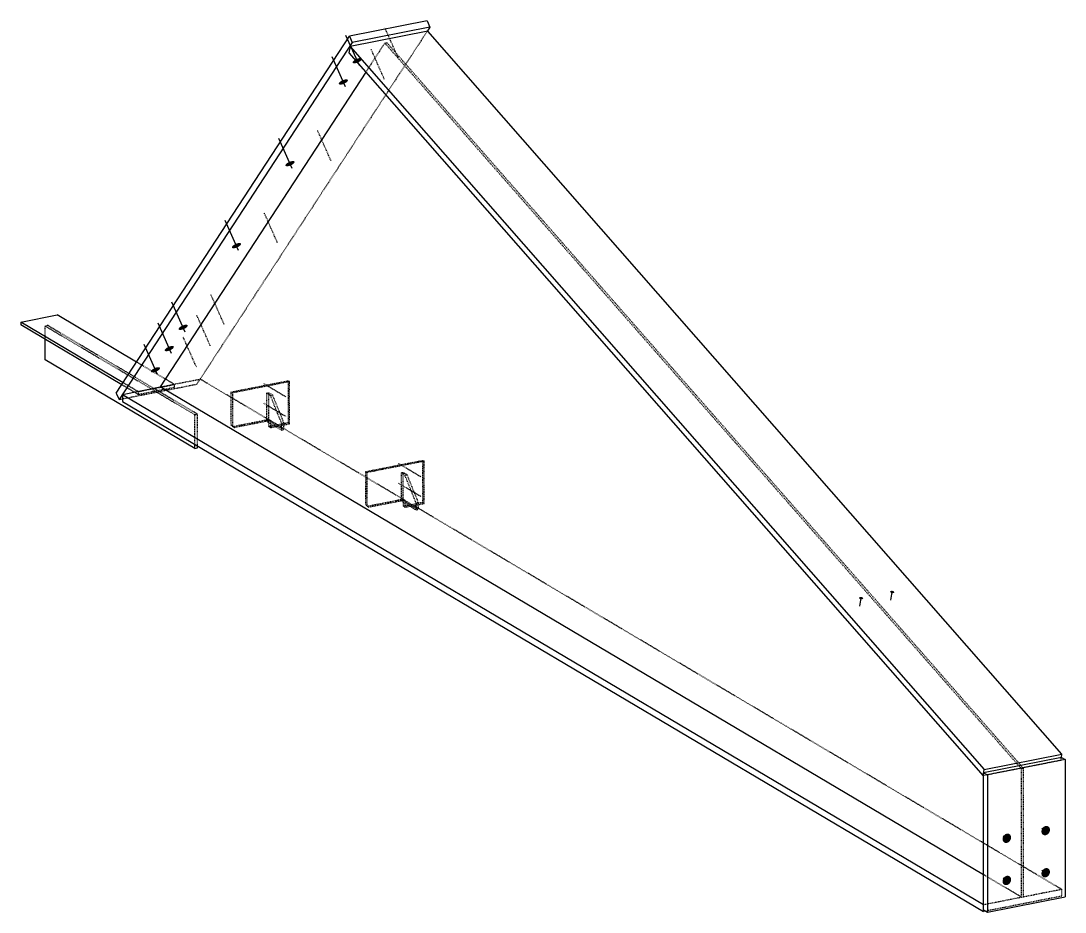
# Model space of a CAD drawing. Header units: millimetres. Extents: x 13 to 48750, y 16 to 3079.
# Drawn here: x 9257 to 12748, y 100 to 3079 of the extents above; entities that cross this region are included whole.
import ezdxf

# ---------------------------------------------------------------- set-up
doc = ezdxf.new("R2010")
doc.units = ezdxf.units.MM
doc.linetypes.add('DXK_LINE_DOT2', pattern=[3.9198, 1.9599, -1.9599])
doc.layers.add('STÅL', color=7, linetype='Continuous')

msp = doc.modelspace()

# ---------------------------------------------------------------- hatches: boundary and pattern name
at = {"layer": 'STÅL', "linetype": 'Continuous'}
for points in [[(10379.1, 2951.9), (10382.3, 2953.1), (10385.5, 2954.1), (10388.5, 2954.7), (10391.2, 2954.9), (10393.5, 2954.8), (10395.2, 2954.2), (10396.4, 2953.4), (10397, 2952.1), (10396.8, 2950.7), (10396, 2949), (10394.6, 2947.2), (10392.6, 2945.4), (10390.2, 2943.5), (10387.3, 2941.8), (10384.2, 2940.3), (10381.1, 2939.1), (10377.9, 2938.1), (10374.9, 2937.5), (10372.2, 2937.3), (10369.9, 2937.4), (10368.1, 2938), (10367, 2938.8), (10366.4, 2940), (10366.6, 2941.5), (10367.3, 2943.2), (10368.8, 2945), (10370.7, 2946.8), (10373.2, 2948.7), (10376, 2950.4)], [(10332.7, 2880.8), (10335.9, 2882.1), (10339.1, 2883), (10342.1, 2883.6), (10344.8, 2883.9), (10347.1, 2883.7), (10348.9, 2883.2), (10350, 2882.3), (10350.6, 2881.1), (10350.4, 2879.6), (10349.6, 2877.9), (10348.2, 2876.2), (10346.2, 2874.3), (10343.8, 2872.5), (10340.9, 2870.8), (10337.9, 2869.3), (10334.7, 2868), (10331.5, 2867), (10328.5, 2866.4), (10325.8, 2866.2), (10323.5, 2866.4), (10321.8, 2866.9), (10320.6, 2867.8), (10320, 2869), (10320.2, 2870.5), (10321, 2872.1), (10322.4, 2873.9), (10324.4, 2875.8), (10326.8, 2877.6), (10329.7, 2879.3)], [(10154.5, 2607.8), (10157.7, 2609), (10160.9, 2610), (10163.9, 2610.6), (10166.6, 2610.8), (10168.8, 2610.7), (10170.6, 2610.1), (10171.8, 2609.3), (10172.3, 2608), (10172.2, 2606.6), (10171.4, 2604.9), (10170, 2603.1), (10168, 2601.3), (10165.5, 2599.4), (10162.7, 2597.7), (10159.6, 2596.2), (10156.4, 2595), (10153.3, 2594), (10150.3, 2593.4), (10147.6, 2593.2), (10145.3, 2593.3), (10143.5, 2593.9), (10142.3, 2594.7), (10141.8, 2595.9), (10141.9, 2597.4), (10142.7, 2599.1), (10144.1, 2600.9), (10146.1, 2602.7), (10148.6, 2604.6), (10151.4, 2606.3)], [(9975.6, 2333.7), (9978.8, 2335), (9981.9, 2335.9), (9984.9, 2336.5), (9987.6, 2336.8), (9989.9, 2336.6), (9991.7, 2336.1), (9992.9, 2335.2), (9993.4, 2334), (9993.3, 2332.5), (9992.5, 2330.8), (9991.1, 2329), (9989.1, 2327.2), (9986.6, 2325.4), (9983.8, 2323.7), (9980.7, 2322.2), (9977.5, 2320.9), (9974.4, 2319.9), (9971.4, 2319.3), (9968.7, 2319.1), (9966.4, 2319.3), (9964.6, 2319.8), (9963.4, 2320.7), (9962.9, 2321.9), (9963, 2323.4), (9963.8, 2325), (9965.2, 2326.8), (9967.2, 2328.7), (9969.7, 2330.5), (9972.5, 2332.2)], [(9797.3, 2060.7), (9800.5, 2061.9), (9803.7, 2062.9), (9806.7, 2063.5), (9809.4, 2063.7), (9811.7, 2063.6), (9813.5, 2063), (9814.6, 2062.1), (9815.2, 2060.9), (9815, 2059.5), (9814.3, 2057.8), (9812.8, 2056), (9810.8, 2054.1), (9808.4, 2052.3), (9805.5, 2050.6), (9802.5, 2049.1), (9799.3, 2047.9), (9796.1, 2046.9), (9793.1, 2046.3), (9790.4, 2046.1), (9788.1, 2046.2), (9786.4, 2046.7), (9785.2, 2047.6), (9784.6, 2048.8), (9784.8, 2050.3), (9785.6, 2052), (9787, 2053.8), (9789, 2055.6), (9791.4, 2057.4), (9794.3, 2059.1)], [(9751, 1989.6), (9754.2, 1990.9), (9757.3, 1991.8), (9760.3, 1992.4), (9763, 1992.7), (9765.3, 1992.5), (9767.1, 1992), (9768.3, 1991.1), (9768.8, 1989.9), (9768.7, 1988.4), (9767.9, 1986.7), (9766.4, 1984.9), (9764.5, 1983.1), (9762, 1981.3), (9759.2, 1979.6), (9756.1, 1978.1), (9752.9, 1976.8), (9749.7, 1975.8), (9746.7, 1975.2), (9744, 1975), (9741.7, 1975.2), (9740, 1975.7), (9738.8, 1976.6), (9738.3, 1977.8), (9738.4, 1979.3), (9739.2, 1980.9), (9740.6, 1982.7), (9742.6, 1984.6), (9745, 1986.4), (9747.9, 1988.1)], [(9704.6, 1918.6), (9707.8, 1919.8), (9710.9, 1920.8), (9713.9, 1921.4), (9716.6, 1921.6), (9718.9, 1921.5), (9720.7, 1920.9), (9721.9, 1920), (9722.4, 1918.8), (9722.3, 1917.4), (9721.5, 1915.7), (9720.1, 1913.9), (9718.1, 1912), (9715.6, 1910.2), (9712.8, 1908.5), (9709.7, 1907), (9706.5, 1905.7), (9703.3, 1904.8), (9700.3, 1904.2), (9697.6, 1903.9), (9695.4, 1904.1), (9693.6, 1904.6), (9692.4, 1905.5), (9691.9, 1906.7), (9692, 1908.2), (9692.8, 1909.9), (9694.2, 1911.7), (9696.2, 1913.5), (9698.7, 1915.3), (9701.5, 1917)], [(12065.5, 1145.8), (12064, 1146.1), (12062.7, 1146.6), (12061.5, 1147.2), (12060.6, 1147.9), (12059.8, 1148.7), (12059.4, 1149.6), (12059.2, 1150.4), (12059.3, 1151.2), (12059.8, 1151.9), (12060.5, 1152.6), (12061.4, 1153.1), (12062.6, 1153.4), (12063.9, 1153.6), (12065.3, 1153.6), (12066.8, 1153.5), (12068.2, 1153.1), (12069.5, 1152.6), (12070.7, 1152), (12071.7, 1151.3), (12072.4, 1150.5), (12072.9, 1149.7), (12073, 1148.8), (12072.9, 1148), (12072.5, 1147.3), (12071.8, 1146.7), (12070.8, 1146.2), (12069.6, 1145.8), (12068.3, 1145.6), (12066.9, 1145.6)], [(12169.4, 1166.3), (12168, 1166.6), (12166.6, 1167.1), (12165.5, 1167.7), (12164.5, 1168.4), (12163.7, 1169.2), (12163.3, 1170.1), (12163.1, 1170.9), (12163.2, 1171.7), (12163.7, 1172.4), (12164.4, 1173.1), (12165.4, 1173.6), (12166.5, 1173.9), (12167.8, 1174.1), (12169.2, 1174.1), (12170.7, 1174), (12172.1, 1173.6), (12173.4, 1173.2), (12174.6, 1172.6), (12175.6, 1171.8), (12176.3, 1171), (12176.8, 1170.2), (12177, 1169.4), (12176.8, 1168.6), (12176.4, 1167.8), (12175.7, 1167.2), (12174.7, 1166.7), (12173.6, 1166.3), (12172.2, 1166.2), (12170.8, 1166.1)], [(12671.5, 379.3), (12673.5, 382.1), (12675.9, 384.5), (12678.6, 386.3), (12681.6, 387.6), (12684.5, 388.2), (12687.5, 388.1), (12690.2, 387.3), (12692.6, 385.9), (12694.6, 383.8), (12696.1, 381.3), (12697, 378.4), (12697.3, 375.3), (12697, 372), (12696.1, 368.7), (12694.6, 365.6), (12692.6, 362.8), (12690.2, 360.4), (12687.4, 358.6), (12684.5, 357.3), (12681.5, 356.7), (12678.6, 356.8), (12675.9, 357.6), (12673.5, 359.1), (12671.5, 361.1), (12670, 363.6), (12669.1, 366.5), (12668.7, 369.7), (12669.1, 372.9), (12670, 376.2)], [(12541.6, 353.7), (12543.6, 356.5), (12546, 358.8), (12548.7, 360.7), (12551.6, 361.9), (12554.6, 362.5), (12557.6, 362.4), (12560.3, 361.6), (12562.7, 360.2), (12564.7, 358.2), (12566.2, 355.7), (12567.1, 352.8), (12567.4, 349.6), (12567.1, 346.3), (12566.2, 343.1), (12564.7, 340), (12562.7, 337.2), (12560.3, 334.8), (12557.5, 332.9), (12554.6, 331.7), (12551.6, 331.1), (12548.7, 331.2), (12546, 332), (12543.6, 333.4), (12541.6, 335.4), (12540.1, 337.9), (12539.1, 340.8), (12538.8, 344), (12539.2, 347.3), (12540.1, 350.6)], [(12671.5, 238.4), (12673.5, 241.2), (12675.9, 243.5), (12678.6, 245.4), (12681.6, 246.6), (12684.5, 247.2), (12687.5, 247.1), (12690.2, 246.3), (12692.6, 244.9), (12694.6, 242.9), (12696.1, 240.4), (12697, 237.5), (12697.3, 234.3), (12697, 231), (12696.1, 227.8), (12694.6, 224.7), (12692.6, 221.9), (12690.2, 219.5), (12687.4, 217.6), (12684.5, 216.4), (12681.5, 215.8), (12678.6, 215.9), (12675.9, 216.7), (12673.5, 218.1), (12671.5, 220.1), (12670, 222.6), (12669.1, 225.5), (12668.7, 228.7), (12669.1, 232), (12670, 235.2)], [(12541.6, 212.7), (12543.6, 215.5), (12546, 217.9), (12548.7, 219.7), (12551.6, 221), (12554.6, 221.6), (12557.6, 221.5), (12560.3, 220.7), (12562.7, 219.3), (12564.7, 217.2), (12566.2, 214.7), (12567.1, 211.8), (12567.4, 208.7), (12567.1, 205.4), (12566.2, 202.1), (12564.7, 199), (12562.7, 196.2), (12560.3, 193.8), (12557.5, 192), (12554.6, 190.7), (12551.6, 190.1), (12548.7, 190.2), (12546, 191), (12543.6, 192.5), (12541.6, 194.5), (12540.1, 197), (12539.1, 199.9), (12538.8, 203), (12539.2, 206.3), (12540.1, 209.6)]]:
    msp.add_hatch(color=96, dxfattribs=at).paths.add_polyline_path(points)

# ---------------------------------------------------------------- linework, layer by layer
at = {"layer": 'STÅL', "color": 2, "linetype": 'Continuous'}
for p, q in [((10615.2, 3079.3), (10355.4, 3028)), ((10615.2, 3079.3), (10624.6, 3058.2)), ((10617.4, 3044.4), (10357.6, 2993.1)), ((10624.6, 3058.2), (10364.8, 3006.9)), ((10624.6, 3058.2), (10615.3, 3044)), ((12737.3, 627.7), (10617.4, 3044.4)), ((9576.5, 1834.8), (10355.4, 3028)), ((10364.8, 3006.9), (9585.9, 1813.7)), ((10355.4, 3028), (10364.8, 3006.9)), ((10357.6, 2993.1), (10354.1, 2972.6)), ((10354.1, 2972.6), (12474, 555.9)), ((10357.6, 2993.1), (12477.5, 576.4)), ((10410.6, 2908.3), (9723.4, 1855.6)), ((9257.5, 2072.3), (9378.7, 2096.3)), ((9644.4, 1938.9), (9378.7, 2096.3)), ((9599.4, 1869.8), (9257.5, 2072.3)), ((9257.5, 2072.3), (9257.5, 2062.9)), ((9594.9, 1863), (9257.5, 2062.9)), ((9338.7, 1946.5), (9338.7, 2014.8)), ((9838.7, 1650.3), (9338.7, 1946.5)), ((9596.9, 1830.6), (9723.4, 1855.6)), ((12475.7, 225.1), (9723.4, 1855.6)), ((9576.5, 1834.8), (9585.9, 1813.7)), ((9585.9, 1813.7), (9596.9, 1815.9)), ((9596.9, 1830.6), (9596.9, 1807.1)), ((9596.9, 1830.6), (12475.7, 125.3)), ((9596.9, 1807.1), (12475.7, 101.8)), ((9838.7, 1650.3), (9838.7, 1663.9)), ((9838.7, 1650.3), (9847.4, 1652)), ((9847.4, 1652), (9847.4, 1658.7)), ((12735.5, 617.3), (12475.7, 566)), ((12477.5, 576.4), (12737.3, 627.7)), ((12748, 609.9), (12488.2, 558.6)), ((12735.5, 617.3), (12737.3, 627.7)), ((12735.5, 617.3), (12748, 609.9)), ((12748, 609.9), (12748, 151.3)), ((12474, 555.9), (12477.5, 576.4)), ((12475.7, 566), (12488.2, 558.6)), ((12475.7, 107.4), (12475.7, 566)), ((12488.2, 558.6), (12488.2, 100)), ((12475.7, 556.3), (12474, 555.9)), ((12488.2, 100), (12748, 151.3)), ((12475.7, 101.8), (12475.7, 125.3)), ((12475.7, 107.4), (12488.2, 100)), ((12482.8, 103.2), (12475.7, 101.8))]:
    msp.add_line(p, q, dxfattribs=at)
at = {"layer": 'STÅL', "color": 7, "linetype": 'DXK_LINE_DOT2'}
for p, q in [((10615.3, 3044), (9845.7, 1865)), ((10473.9, 3005.2), (10410.6, 2908.3)), ((10473.9, 3005.2), (10480.8, 3006.6)), ((12602.1, 579), (10473.9, 3005.2)), ((12609, 580.3), (10480.8, 3006.6)), ((9347.4, 2061), (9338.7, 2059.3)), ((9847.4, 1764.8), (9347.4, 2061)), ((9338.7, 2014.8), (9338.7, 2059.3)), ((9338.7, 2059.3), (9838.7, 1763.1)), ((9770.7, 1864), (9644.4, 1938.9)), ((9649.5, 1830.7), (9594.9, 1863)), ((9596.9, 1815.9), (9845.7, 1865)), ((9649.5, 1840.1), (9599.4, 1869.8)), ((9649.5, 1840.1), (9770.7, 1864)), ((9649.5, 1830.7), (9770.7, 1854.6)), ((9723.4, 1855.6), (9856.7, 1881.9)), ((9770.7, 1854.6), (9770.7, 1864)), ((12735.5, 176.6), (9856.7, 1881.9)), ((9649.5, 1840.1), (9649.5, 1830.7)), ((9838.7, 1763.1), (9847.4, 1764.8)), ((9838.7, 1663.9), (9838.7, 1763.1)), ((9847.4, 1658.7), (9847.4, 1764.8)), ((12733.8, 607.2), (12475.7, 556.3)), ((12733.8, 607.2), (12735.5, 617.3)), ((12609, 580.3), (12602.1, 579)), ((12602.1, 150.2), (12602.1, 579)), ((12609, 151.6), (12609, 580.3)), ((12602.1, 150.2), (12475.7, 225.1)), ((12475.7, 125.3), (12735.5, 176.6)), ((12735.5, 176.6), (12735.5, 153.1)), ((12735.5, 153.1), (12482.8, 103.2))]:
    msp.add_line(p, q, dxfattribs=at)
at = {"layer": 'STÅL', "color": 96, "linetype": 'DXK_LINE_DOT2'}
for p, q in [((10518.7, 2955.7), (10474.1, 3056.2)), ((10472.3, 2884.7), (10427.8, 2985.1)), ((10294.1, 2611.6), (10249.5, 2712.1)), ((10115.2, 2337.5), (10070.6, 2438)), ((9936.9, 2064.5), (9892.4, 2165)), ((9890.5, 1993.4), (9846, 2093.9)), ((9844.2, 1922.4), (9799.6, 2022.9)), ((10069.5, 1866.6), (10144.5, 1822.1)), ((10069.5, 1800.8), (10144.5, 1756.4)), ((10519.5, 1600), (10594.5, 1555.6)), ((10519.5, 1534.2), (10594.5, 1489.8))]:
    msp.add_line(p, q, dxfattribs=at)
at = {"layer": 'STÅL', "color": 96, "linetype": 'Continuous'}
for p, q in [((10388.8, 2930.1), (10344.2, 3030.5)), ((10342.4, 2859), (10297.9, 2959.5)), ((10164.2, 2586), (10119.6, 2686.4)), ((9985.3, 2311.9), (9940.7, 2412.4)), ((9807, 2038.8), (9762.5, 2139.3)), ((9760.6, 1967.8), (9716.1, 2068.3)), ((9714.3, 1896.7), (9669.7, 1997.2)), ((12165.4, 1143.1), (12170, 1170.1)), ((12061.5, 1122.6), (12066.1, 1149.6)), ((12559.4, 343.1), (12540.6, 354.2)), ((12689.3, 368.8), (12670.5, 379.9)), ((12559.4, 202.2), (12540.6, 213.3)), ((12689.3, 227.8), (12670.5, 238.9))]:
    msp.add_line(p, q, dxfattribs=at)
at = {"layer": 'STÅL', "color": 30, "linetype": 'DXK_LINE_DOT2'}
for p, q in [((9959.5, 1838.6), (10150.9, 1876.4)), ((10155.9, 1873.4), (9964.5, 1835.6)), ((10150.9, 1876.4), (10150.9, 1735.4)), ((10150.9, 1876.4), (10155.9, 1873.4)), ((10155.9, 1732.5), (10155.9, 1873.4)), ((9959.5, 1838.6), (9959.5, 1728.7)), ((9959.5, 1838.6), (9964.5, 1835.6)), ((9964.5, 1835.6), (9964.5, 1725.7)), ((10078.9, 1834.7), (10085.8, 1836.1)), ((10078.9, 1834.7), (10078.9, 1740.8)), ((10091.4, 1827.3), (10078.9, 1834.7)), ((10085.8, 1742.1), (10085.8, 1836.1)), ((10085.8, 1836.1), (10098.3, 1828.7)), ((10091.4, 1827.3), (10098.3, 1828.7)), ((10128.9, 1734.6), (10091.4, 1827.3)), ((10098.3, 1828.7), (10135.8, 1736)), ((10086.8, 1746.3), (9966.5, 1722.5)), ((10086.8, 1746.3), (10091.8, 1743.3)), ((10086.8, 1722.8), (10086.8, 1746.3)), ((9959.5, 1728.7), (9964.5, 1725.7)), ((9966.5, 1722.5), (9959.5, 1728.7)), ((9964.5, 1725.7), (9971.5, 1719.6)), ((9971.5, 1719.6), (9966.5, 1722.5)), ((10091.8, 1743.3), (9971.5, 1719.6)), ((10078.9, 1740.8), (10128.9, 1711.1)), ((10135.8, 1712.5), (10085.8, 1742.1)), ((10150.9, 1735.4), (10086.8, 1722.8)), ((10086.8, 1722.8), (10091.8, 1719.8)), ((10091.8, 1743.3), (10091.8, 1719.8)), ((10091.8, 1719.8), (10155.9, 1732.5)), ((10128.9, 1734.6), (10135.8, 1736)), ((10128.9, 1711.1), (10128.9, 1734.6)), ((10128.9, 1711.1), (10135.8, 1712.5)), ((10135.8, 1736), (10135.8, 1712.5)), ((10150.9, 1735.4), (10155.9, 1732.5)), ((10409, 1572.3), (10600.4, 1610.1)), ((10605.4, 1607.2), (10414, 1569.4)), ((10600.4, 1610.1), (10600.4, 1469.2)), ((10600.4, 1610.1), (10605.4, 1607.2)), ((10605.4, 1466.2), (10605.4, 1607.2)), ((10409, 1572.3), (10409, 1462.4)), ((10409, 1572.3), (10414, 1569.4)), ((10414, 1569.4), (10414, 1459.4)), ((10528.4, 1568.4), (10535.3, 1569.8)), ((10528.4, 1568.4), (10528.4, 1474.5)), ((10540.9, 1561), (10528.4, 1568.4)), ((10535.3, 1475.8), (10535.3, 1569.8)), ((10535.3, 1569.8), (10547.8, 1562.4)), ((10540.9, 1561), (10547.8, 1562.4)), ((10578.4, 1468.3), (10540.9, 1561)), ((10547.8, 1562.4), (10585.3, 1469.7)), ((10536.3, 1480), (10416, 1456.2)), ((10541.3, 1477), (10421, 1453.3)), ((10528.4, 1474.5), (10578.4, 1444.9)), ((10585.3, 1446.2), (10535.3, 1475.8)), ((10536.3, 1480), (10541.3, 1477)), ((10536.3, 1456.5), (10536.3, 1480)), ((10600.4, 1469.2), (10536.3, 1456.5)), ((10541.3, 1477), (10541.3, 1453.5)), ((10541.3, 1453.5), (10605.4, 1466.2)), ((10578.4, 1468.3), (10585.3, 1469.7)), ((10578.4, 1444.9), (10578.4, 1468.3)), ((10585.3, 1469.7), (10585.3, 1446.2)), ((10600.4, 1469.2), (10605.4, 1466.2)), ((10409, 1462.4), (10414, 1459.4)), ((10416, 1456.2), (10409, 1462.4)), ((10414, 1459.4), (10421, 1453.3)), ((10421, 1453.3), (10416, 1456.2)), ((10536.3, 1456.5), (10541.3, 1453.5)), ((10578.4, 1444.9), (10585.3, 1446.2))]:
    msp.add_line(p, q, dxfattribs=at)

doc.saveas('drawing.dxf')
